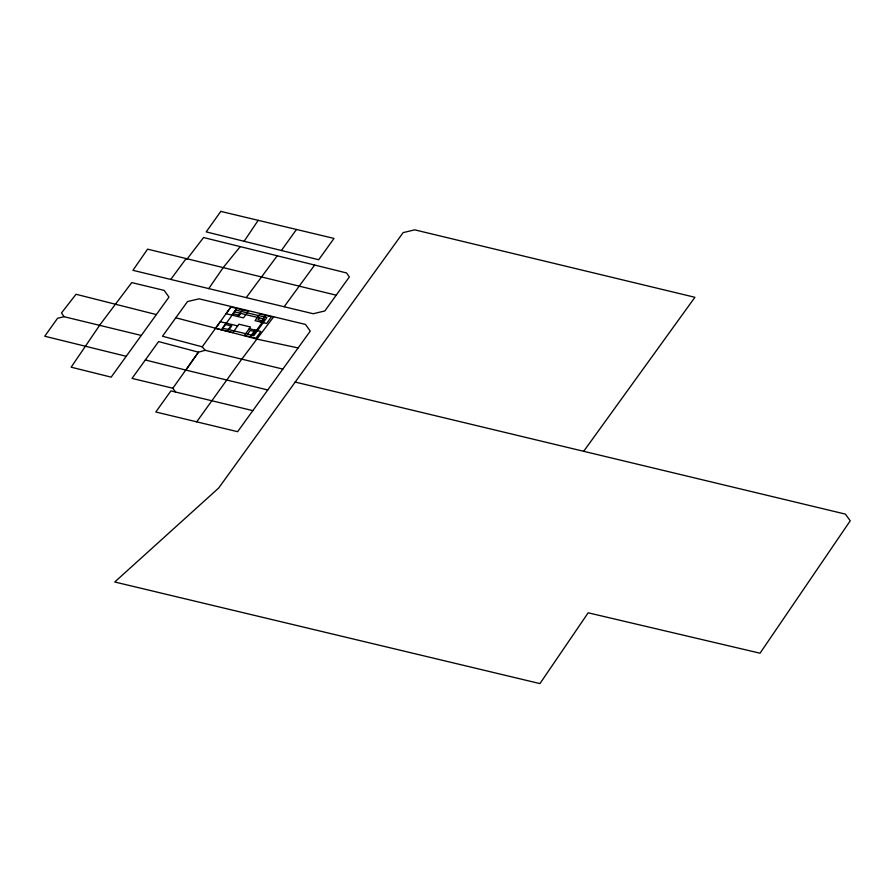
<?xml version="1.0" encoding="UTF-8"?>
<svg xmlns="http://www.w3.org/2000/svg" width="895" height="895" viewBox="0 0 895 895"><rect width="100%" height="100%" fill="white"/><g stroke="black" fill="none" stroke-linecap="round" stroke-linejoin="round"><path stroke-width="1.34" d="M244.111 241.27L258.185 220.327M186.977 259.203L203.568 237.533L346.522 272.941L349.341 276.969L336.207 295.182L147.585 249.146L132.93 270.324L208.748 288.593L223.302 267.448L240.252 246.617M145.326 359.98L185.88 370.094L198.444 352.183L158.605 341.577L132.035 378.395L172.847 388.229L198.422 352.194L205.179 350.303L282.854 369.076M281.41 250.51L296.48 229.456M231.212 306.549L199.093 298.818L187.514 301.57L162.476 336.229L202.236 346.835L231.212 306.549L305.475 324.426L310.252 331.128L237.634 431.692L155.797 411.991L170.923 390.902L252.849 410.626M141.287 335.435L111.17 377.142L71.152 367.196L100.341 324.258L131.755 282.596L164.188 290.405L168.965 297.118L141.287 335.435L64.071 316.707L57.56 318.262L44.75 336.229L126.24 356.299M221.266 329.808L226.088 323.129M231.872 315.096L236.705 308.406M227.05 331.206L231.883 324.516M237.667 316.494L242.489 309.804M229.019 329.673L231.682 325.993L225.383 324.471M240.777 313.395L239.412 315.286L233.114 313.776M247.546 334.137L250.208 330.445L255.511 331.721M259.304 317.859L257.939 319.75L263.242 321.025M250.22 336.777L255.041 330.087M260.837 322.066L265.67 315.387M252.837 335.412L264.607 319.135L234.479 311.874M273.691 316.774L241.628 359.354L196.721 421.836M336.207 295.182L324.807 310.968L313.194 313.731L208.748 288.593M583.808 451.147L694.912 297.297L414.732 229.847L403.142 232.61L218.682 488.021L114.75 581.996L539.942 683.601L588.172 612.806L760.034 653.205L850.25 520.778L845.35 514.099L295.205 382.075M314.648 265.054L284.151 306.739M170.744 279.441L185.891 258.923M277.226 255.78L246.226 297.61M298.113 347.931L257.458 339.239L175.8 317.781M237.678 325.914L220.304 321.73L215.471 328.42L232.845 332.593L238.909 324.203L250.488 326.988L244.424 335.39L256.004 338.176L260.837 331.486L249.257 328.7M185.88 370.094L267.773 389.963M156.345 314.581L76.03 294.265L61.498 312.937L64.071 316.707M202.236 346.835L205.179 350.303M172.847 388.229L175.532 392.044M220.797 211.399L206.208 231.894L318.698 259.74L334.014 238.428L220.797 211.399M230.91 307.019L226.088 313.709L243.451 317.882L248.284 311.203L230.91 307.019M235.777 310.084L222.721 328.163L253.844 335.647L266.9 317.58L235.777 310.084M259.874 313.988L255.053 320.678L266.632 323.464L271.453 316.774L259.874 313.988"/></g></svg>
